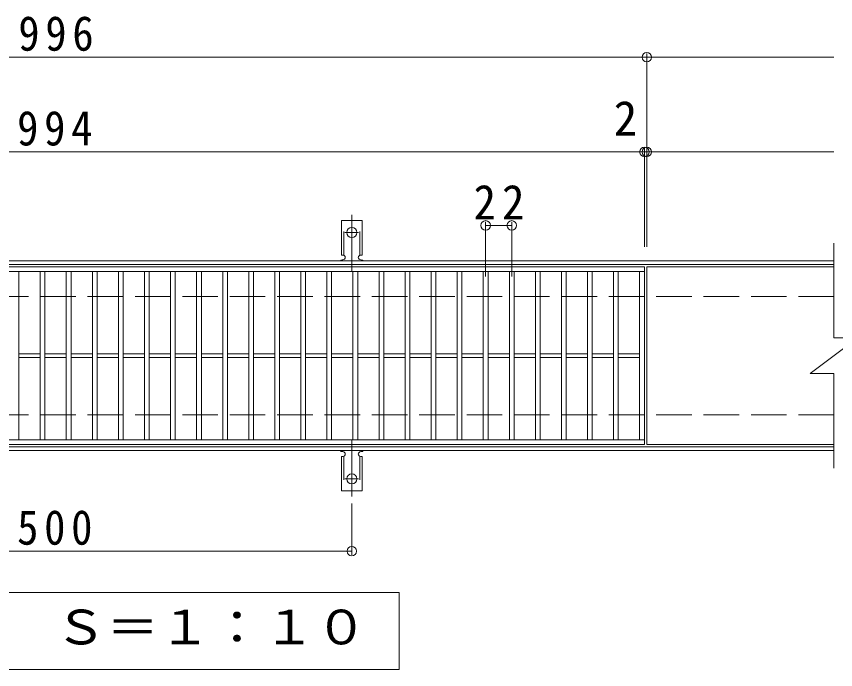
# Model space of a CAD drawing. Units: millimetres, scale not verified. Extents: x -1577 to 1634, y -1375 to 1110.
# Drawn here: x -129 to 562, y 558 to 1110 of the extents above; entities that cross this region are included whole.
import ezdxf
from ezdxf.enums import TextEntityAlignment as Align

# ---------------------------------------------------------------- set-up
doc = ezdxf.new("R2010")
doc.units = ezdxf.units.MM
doc.header["$LTSCALE"] = 10
doc.header["$PDMODE"] = 32
doc.header["$PDSIZE"] = 8
for name, pattern in [('CHAIN2', [12, 9, -1, 1, -1]), ('DASHED2', [3, 2, -1]), ('DASHED3', [4, 3, -1])]:
    doc.linetypes.add(name, pattern=pattern)
for name, color, linetype, lineweight in [('C-1', 2, 'Continuous', 9), ('C-2', 3, 'Continuous', 9), ('C-4', 7, 'Continuous', 9), ('C-5', 7, 'Continuous', 9), ('C-A', 3, 'Continuous', 9)]:
    doc.layers.add(name, color=color, linetype=linetype, lineweight=lineweight)
doc.styles.add('ＭＳ ゴシック', font='')
doc.styles.get('ＭＳ ゴシック').set_extended_font_data('MS Gothic')

msp = doc.modelspace()

# ---------------------------------------------------------------- linework, layer by layer
at = {"layer": 'C-1'}
for p, q in [((560.92, 903.24), (-744.08, 903.24)), ((560.92, 900.24), (-744.08, 900.24)), ((560.92, 746.24), (-744.08, 746.24)), ((560.92, 743.24), (-744.08, 743.24))]:
    msp.add_line(p, q, dxfattribs=at)
at = {"layer": 'C-1', "linetype": 'DASHED3'}
for p, q in [((560.92, 873.24), (-744.08, 873.24)), ((560.92, 773.24), (-744.08, 773.24))]:
    msp.add_line(p, q, dxfattribs=at)
at = {"layer": 'C-2'}
for p, q in [((560.92, 918.24), (560.92, 838.24)), ((-593.08, 894.24), (400.92, 894.24)), ((-127.08, 752.24), (-127.08, 894.24)), ((-109.08, 752.24), (-109.08, 894.24)), ((-105.08, 752.24), (-105.08, 894.24)), ((-87.08, 752.24), (-87.08, 894.24)), ((-83.08, 752.24), (-83.08, 894.24)), ((-65.08, 752.24), (-65.08, 894.24)), ((-61.08, 752.24), (-61.08, 894.24)), ((-43.08, 752.24), (-43.08, 894.24)), ((-39.08, 752.24), (-39.08, 894.24)), ((-21.08, 752.24), (-21.08, 894.24)), ((-17.08, 752.24), (-17.08, 894.24)), ((0.92, 752.24), (0.92, 894.24)), ((4.92, 752.24), (4.92, 894.24)), ((22.92, 752.24), (22.92, 894.24)), ((26.92, 752.24), (26.92, 894.24)), ((44.92, 752.24), (44.92, 894.24)), ((48.92, 752.24), (48.92, 894.24)), ((66.92, 752.24), (66.92, 894.24)), ((70.92, 752.24), (70.92, 894.24)), ((88.92, 752.24), (88.92, 894.24)), ((92.92, 752.24), (92.92, 894.24)), ((110.92, 752.24), (110.92, 894.24)), ((114.92, 752.24), (114.92, 894.24)), ((132.92, 752.24), (132.92, 894.24)), ((136.92, 752.24), (136.92, 894.24)), ((154.92, 752.24), (154.92, 894.24)), ((158.92, 752.24), (158.92, 894.24)), ((176.92, 752.24), (176.92, 894.24)), ((180.92, 752.24), (180.92, 894.24)), ((198.92, 752.24), (198.92, 894.24)), ((202.92, 752.24), (202.92, 894.24)), ((220.92, 752.24), (220.92, 894.24)), ((224.92, 752.24), (224.92, 894.24)), ((242.92, 752.24), (242.92, 894.24)), ((246.92, 752.24), (246.92, 894.24)), ((264.92, 752.24), (264.92, 894.24)), ((268.92, 752.24), (268.92, 894.24)), ((286.92, 752.24), (286.92, 894.24)), ((290.92, 752.24), (290.92, 894.24)), ((308.92, 752.24), (308.92, 894.24)), ((312.92, 752.24), (312.92, 894.24)), ((330.92, 752.24), (330.92, 894.24)), ((334.92, 752.24), (334.92, 894.24)), ((352.92, 752.24), (352.92, 894.24)), ((356.92, 752.24), (356.92, 894.24)), ((374.92, 752.24), (374.92, 894.24)), ((378.92, 752.24), (378.92, 894.24)), ((396.92, 752.24), (396.92, 894.24)), ((400.92, 898.24), (400.92, 748.24)), ((402.92, 898.24), (402.92, 748.24)), ((560.92, 898.24), (402.92, 898.24)), ((540.92, 808.24), (580.92, 838.24)), ((560.92, 838.24), (580.92, 838.24)), ((-127.08, 824.74), (-109.08, 824.74)), ((-105.08, 824.74), (-87.08, 824.74)), ((-83.08, 824.74), (-65.08, 824.74)), ((-61.08, 824.74), (-43.08, 824.74)), ((-39.08, 824.74), (-21.08, 824.74)), ((-17.08, 824.74), (0.92, 824.74)), ((4.92, 824.74), (22.92, 824.74)), ((26.92, 824.74), (44.92, 824.74)), ((48.92, 824.74), (66.92, 824.74)), ((70.92, 824.74), (88.92, 824.74)), ((92.92, 824.74), (110.92, 824.74)), ((114.92, 824.74), (132.92, 824.74)), ((136.92, 824.74), (154.92, 824.74)), ((158.92, 824.74), (176.92, 824.74)), ((180.92, 824.74), (198.92, 824.74)), ((202.92, 824.74), (220.92, 824.74)), ((224.92, 824.74), (242.92, 824.74)), ((246.92, 824.74), (264.92, 824.74)), ((268.92, 824.74), (286.92, 824.74)), ((290.92, 824.74), (308.92, 824.74)), ((312.92, 824.74), (330.92, 824.74)), ((334.92, 824.74), (352.92, 824.74)), ((356.92, 824.74), (374.92, 824.74)), ((378.92, 824.74), (396.92, 824.74)), ((-127.08, 821.74), (-109.08, 821.74)), ((-105.08, 821.74), (-87.08, 821.74)), ((-83.08, 821.74), (-65.08, 821.74)), ((-61.08, 821.74), (-43.08, 821.74)), ((-39.08, 821.74), (-21.08, 821.74)), ((-17.08, 821.74), (0.92, 821.74)), ((4.92, 821.74), (22.92, 821.74)), ((26.92, 821.74), (44.92, 821.74)), ((48.92, 821.74), (66.92, 821.74)), ((70.92, 821.74), (88.92, 821.74)), ((92.92, 821.74), (110.92, 821.74)), ((114.92, 821.74), (132.92, 821.74)), ((136.92, 821.74), (154.92, 821.74)), ((158.92, 821.74), (176.92, 821.74)), ((180.92, 821.74), (198.92, 821.74)), ((202.92, 821.74), (220.92, 821.74)), ((224.92, 821.74), (242.92, 821.74)), ((246.92, 821.74), (264.92, 821.74)), ((268.92, 821.74), (286.92, 821.74)), ((290.92, 821.74), (308.92, 821.74)), ((312.92, 821.74), (330.92, 821.74)), ((334.92, 821.74), (352.92, 821.74)), ((356.92, 821.74), (374.92, 821.74)), ((378.92, 821.74), (396.92, 821.74)), ((540.92, 808.24), (560.92, 808.24)), ((560.92, 808.24), (560.92, 728.24)), ((400.92, 752.24), (-593.08, 752.24)), ((400.92, 748.24), (-593.08, 748.24)), ((560.92, 748.24), (402.92, 748.24))]:
    msp.add_line(p, q, dxfattribs=at)
msp.add_lwpolyline([(-593.08, 748.24), (-593.08, 898.24), (400.92, 898.24)], dxfattribs=at)
at = {"layer": 'C-4'}
for p, q in [((-744.08, 1075.24), (560.92, 1075.24)), ((402.92, 915.24), (402.92, 1078.24)), ((400.92, 915.24), (400.92, 998.24)), ((-744.08, 995.24), (560.92, 995.24)), ((266.92, 890.24), (266.92, 936.24)), ((288.92, 890.24), (288.92, 936.24)), ((266.92, 933.24), (288.92, 933.24)), ((153.92, 698.52), (153.92, 655.24)), ((-346.08, 658.24), (153.92, 658.24))]:
    msp.add_line(p, q, dxfattribs=at)
for p in [(402.92, 1075.24), (400.92, 995.24), (402.92, 995.24), (266.92, 933.24), (288.92, 933.24), (153.92, 658.24)]:
    msp.add_point(p, dxfattribs=at)
at = {"layer": 'C-5'}
msp.add_lwpolyline([(-381.08, 558.24), (-381.08, 623.24), (193.92, 623.24), (193.92, 558.24)], close=True, dxfattribs=at)
at = {"layer": 'C-A', "color": 7, "linetype": 'CHAIN2'}
for p, q in [((153.92, 894.77), (153.92, 942.17)), ((148.14, 927.24), (159.7, 927.24)), ((153.92, 751.71), (153.92, 704.31)), ((148.14, 719.24), (159.7, 719.24))]:
    msp.add_line(p, q, dxfattribs=at)
at = {"layer": 'C-A'}
for p, q in [((145.17, 908.24), (145.17, 937.24)), ((162.67, 937.24), (145.17, 937.24)), ((162.67, 908.24), (162.67, 937.24)), ((145.17, 908.24), (146.42, 908.24)), ((162.67, 908.24), (161.42, 908.24)), ((145.92, 904.24), (146.42, 904.24)), ((161.41, 904.24), (161.93, 904.24)), ((145.92, 742.24), (146.42, 742.24)), ((161.41, 742.24), (161.93, 742.24)), ((145.17, 738.24), (146.42, 738.24)), ((145.17, 738.24), (145.17, 709.24)), ((162.67, 738.24), (161.42, 738.24)), ((162.67, 738.24), (162.67, 709.24)), ((162.67, 709.24), (145.17, 709.24))]:
    msp.add_line(p, q, dxfattribs=at)
at = {"layer": 'C-A', "linetype": 'DASHED2'}
for p, q in [((147.17, 908.1), (147.17, 937.24)), ((160.67, 908.1), (160.67, 937.24)), ((147.17, 738.39), (147.17, 709.24)), ((160.67, 738.39), (160.67, 709.24))]:
    msp.add_line(p, q, dxfattribs=at)
at = {"layer": 'C-A'}
for centre in [(153.92, 927.24), (153.92, 719.24)]:
    msp.add_circle(centre, 4.25, dxfattribs=at)
for centre, start, end in [((146.42, 906.24), 270, 90), ((161.42, 906.24), 90, 269.8667), ((145.92, 902.24), 90.27596, 150.00047), ((161.92, 902.24), 29.99927, 89.75836), ((145.92, 744.24), 209.99951, 269.72403), ((146.42, 740.24), 270, 90), ((161.42, 740.24), 90.13329, 270), ((161.92, 744.24), 270.24162, 330.00072)]:
    msp.add_arc(centre, 2, start, end, dxfattribs=at)

# ---------------------------------------------------------------- texts
at = {"layer": 'C-4', "color": 2, "style": 'ＭＳ ゴシック'}
msp.add_text('2', height=29.33, dxfattribs=at).set_placement((374.96, 1000.24), align=Align.BOTTOM_LEFT)
at = {"layer": 'C-4', "color": 2, "char_height": 29.33, "attachment_point": 7, "style": 'ＭＳ ゴシック'}
for s, insert in [('\\T1.27;\\W0.9;996', (-127.58, 1080.24)), ('\\T1.27;\\W0.9;994', (-128.58, 1000.24)), ('\\T1.27;\\W0.95;22', (256.67, 938.24)), ('\\T1.27;\\W0.9;500', (-128.58, 663.24))]:
    msp.add_mtext(s, dxfattribs=dict(at, insert=insert))
at = {"layer": 'C-5', "color": 2, "style": 'ＭＳ ゴシック', "width": 1.1}
msp.add_text('平面詳細図\u3000Ｓ＝１：１０', height=29.33, dxfattribs=at).set_placement((-361.08, 570.74), align=Align.BOTTOM_LEFT)

doc.saveas('drawing.dxf')
